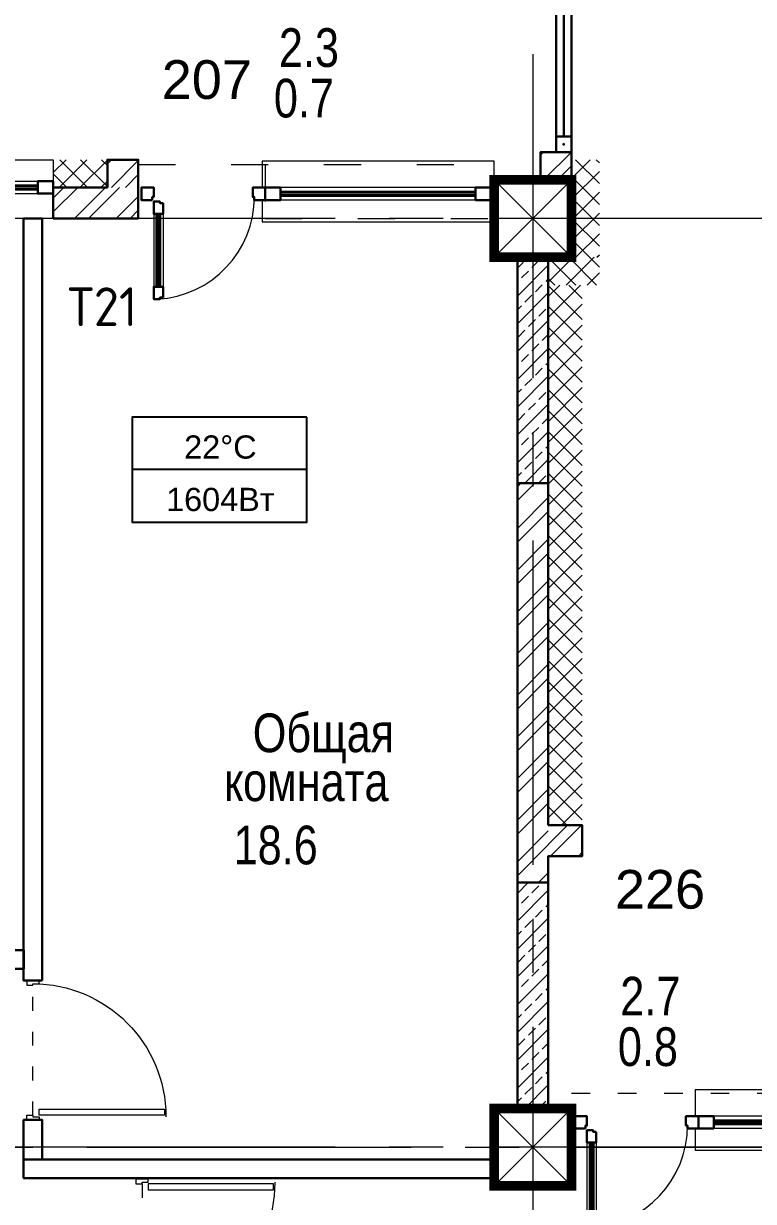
# Model space of a CAD drawing. Header units: millimetres. Extents: x -7566 to 51834, y -19356 to 38606.
# Drawn here: x 35110 to 39828, y 11647 to 19259 of the extents above; entities that cross this region are included whole.
import ezdxf

# ---------------------------------------------------------------- set-up
doc = ezdxf.new("R2010")
doc.units = ezdxf.units.MM
for name, pattern in [('ACAD_ISO03W100', [30, 12, -18]), ('CENTER2', [28.575, 19.05, -3.175, 3.175, -3.175]), ('STROT', [1.7, 0.5, -1.2])]:
    doc.linetypes.add(name, pattern=pattern)
for name, color, linetype, lineweight in [('++++обратка', 5, 'Continuous', 30), ('++ОВ Надписи', 7, 'Continuous', 20), ('STENA', 22, 'Continuous', 50), ('Колонна', 15, 'Continuous', 30), ('Колонны', 7, 'Continuous', 30), ('окна', 150, 'Continuous', 20), ('оси', 6, 'STROT', 9), ('стена', 7, 'Continuous', 53), ('СТЕНЫ', 250, 'Continuous', 35), ('текст', 224, 'Continuous', 25), ('штрих', 252, 'Continuous', 9)]:
    doc.layers.add(name, color=color, linetype=linetype, lineweight=lineweight)
doc.layers.add('DOORS', color=27, linetype='Continuous')
doc.layers.add('ОТОПЛЕНИЕ ТЕСТ', color=7, linetype='Continuous')
doc.layers.get('++++обратка').off()
doc.styles.add('arial', font='arial.ttf')
doc.styles.add('GOST Common_I', font='', dxfattribs={"height": 200})
doc.styles.get("Standard").update_dxf_attribs({"font": 'arial.ttf'})
doc.styles.get('GOST Common_I').set_extended_font_data('GOST Common')

# ---------------------------------------------------------------- blocks, each defined once
blk = doc.blocks.new('OK-002')
at = {"layer": 'окна', "color": 252, "lineweight": 9}
for p, q in [((840, -140), (100, -140)), ((1300, -140), (960, -140)), ((840, -220), (100, -220)), ((1300, -220), (960, -220))]:
    blk.add_line(p, q, dxfattribs=at)
at = {"layer": 'окна', "lineweight": 40}
for p, q in [((840, -170), (100, -170)), ((840, -190), (100, -190)), ((1300, -170), (960, -170)), ((1300, -190), (960, -190))]:
    blk.add_line(p, q, dxfattribs=at)
at = {"layer": 'окна', "color": 252, "lineweight": 30}
for points in [[(0, -220), (100, -220), (100, -140), (0, -140)], [(840, -220), (960, -220), (960, -140), (840, -140)], [(1300, -220), (1400, -220), (1400, -140), (1300, -140)]]:
    blk.add_lwpolyline(points, close=True, dxfattribs=at)
at = {"layer": 'СТЕНЫ', "lineweight": 9, "ltscale": 20}
blk.add_lwpolyline([(0, -0.8), (0, -380), (1400, -380), (1400, -0.8)], close=True, dxfattribs=at)
blk = doc.blocks.new('к')
at = {"lineweight": 0}
for p, q in [((6373750, -182890), (6374150, -183290)), ((6373750, -183290), (6374150, -182890))]:
    blk.add_line(p, q, dxfattribs=at)
at = {"color": 1, "lineweight": 30, "ltscale": 20}
blk.add_lwpolyline([(6373750, -182890), (6374150, -182890), (6374150, -183290), (6373750, -183290)], close=True, dxfattribs=at)
at = {"layer": 'Колонна', "color": 7, "ltscale": 100, "const_width": 50}
blk.add_lwpolyline([(6373750, -182890), (6374150, -182890), (6374150, -183290), (6373750, -183290)], close=True, dxfattribs=at)
blk = doc.blocks.new('б6')
at = {"color": 7, "lineweight": 5, "ltscale": 2}
blk.add_lwpolyline([(745423.2, -82572.9), (744623.2, -82572.8), (744623.2, -82942.9)], dxfattribs=at)
at = {"layer": 'DOORS', "color": 5, "lineweight": 9, "ltscale": 2}
blk.add_arc((744711.2, -82802), 662, 273.15781, 359.93851, dxfattribs=at)
at = {"layer": 'окна', "color": 252, "lineweight": 9}
for p, q in [((745953.2, -82742.9), (745543.2, -82742.9)), ((745953.2, -82822.9), (745543.2, -82822.9)), ((744723.2, -82912.9), (744723.2, -83382.9)), ((744783.2, -82912.9), (744783.2, -83382.9))]:
    blk.add_line(p, q, dxfattribs=at)
at = {"layer": 'окна', "lineweight": 40}
for p, q in [((745953.2, -82772.9), (745543.2, -82772.9)), ((745953.2, -82792.9), (745543.2, -82792.9)), ((744743.2, -83382.9), (744743.2, -82912.9)), ((744763.2, -83382.9), (744763.2, -82912.9))]:
    blk.add_line(p, q, dxfattribs=at)
at = {"layer": 'окна', "color": 252, "lineweight": 30}
for points in [[(744713.2, -82822.9), (744643.2, -82822.9), (744643.2, -82742.9), (744723.2, -82742.9), (744723.2, -82802.9), (744713.2, -82802.9), (744713.2, -82822.9)], [(745373.2, -82822.9), (745443.2, -82822.9), (745443.2, -82742.9), (745363.2, -82742.9), (745363.2, -82802.9), (745373.2, -82802.9), (745373.2, -82822.9)], [(745543.2, -82822.9), (745443.2, -82822.9), (745443.2, -82742.9), (745543.2, -82742.9)], [(745953.2, -82822.9), (746053.2, -82822.9), (746053.2, -82742.9), (745953.2, -82742.9)], [(744783.2, -82842.9), (744783.2, -82912.9), (744723.2, -82912.9), (744723.2, -82832.9), (744763.2, -82832.9), (744763.2, -82842.9), (744783.2, -82842.9)], [(744783.2, -83452.9), (744783.2, -83382.9), (744723.2, -83382.9), (744723.2, -83462.9), (744763.2, -83462.9), (744763.2, -83452.9), (744783.2, -83452.9)]]:
    blk.add_lwpolyline(points, close=True, dxfattribs=at)
at = {"layer": 'СТЕНЫ', "linetype": 'ACAD_ISO03W100', "lineweight": 5, "ltscale": 10}
for p, q in [((744623.2, -82592.9), (746073.2, -82592.9)), ((745443.2, -82942.9), (746073.2, -82942.9))]:
    blk.add_line(p, q, dxfattribs=at)
at = {"layer": 'СТЕНЫ', "color": 251, "lineweight": 9, "ltscale": 20}
blk.add_lwpolyline([(745423.2, -82822.9), (745423.2, -82962.9), (746073.2, -82962.9), (746073.2, -82572.9), (745423.2, -82572.9), (745423.2, -82742.9)], dxfattribs=at)
blk = doc.blocks.new('Окв-0')
at = {"layer": 'DOORS', "color": 5, "lineweight": 9, "ltscale": 2}
blk.add_arc((1332064.4, -525220.4), 662, 273.15781, 359.93851, dxfattribs=at)
at = {"layer": 'окна', "color": 252, "lineweight": 9}
for p, q in [((1334156.3, -525161.2), (1332896.3, -525161.2)), ((1334156.3, -525241.2), (1332896.3, -525241.2)), ((1332076.3, -525331.2), (1332076.3, -525801.2)), ((1332136.3, -525331.2), (1332136.3, -525801.2))]:
    blk.add_line(p, q, dxfattribs=at)
at = {"layer": 'окна', "lineweight": 40}
for p, q in [((1334156.3, -525191.2), (1332896.3, -525191.2)), ((1334156.3, -525211.2), (1332896.3, -525211.2)), ((1332096.3, -525801.2), (1332096.3, -525331.2)), ((1332116.3, -525801.2), (1332116.3, -525331.2))]:
    blk.add_line(p, q, dxfattribs=at)
at = {"layer": 'окна', "color": 252, "lineweight": 30}
for points in [[(1332066.3, -525241.2), (1331996.3, -525241.2), (1331996.3, -525161.2), (1332076.3, -525161.2), (1332076.3, -525221.2), (1332066.3, -525221.2), (1332066.3, -525241.2)], [(1332726.3, -525241.2), (1332796.3, -525241.2), (1332796.3, -525161.2), (1332716.3, -525161.2), (1332716.3, -525221.2), (1332726.3, -525221.2), (1332726.3, -525241.2)], [(1332796.3, -525241.2), (1332896.3, -525241.2), (1332896.3, -525161.2), (1332796.3, -525161.2)], [(1334156.3, -525241.2), (1334256.3, -525241.2), (1334256.3, -525161.2), (1334156.3, -525161.2)], [(1332136.3, -525261.2), (1332136.3, -525331.2), (1332076.3, -525331.2), (1332076.3, -525251.2), (1332116.3, -525251.2), (1332116.3, -525261.2), (1332136.3, -525261.2)], [(1332136.3, -525871.2), (1332136.3, -525801.2), (1332076.3, -525801.2), (1332076.3, -525881.2), (1332116.3, -525881.2), (1332116.3, -525871.2), (1332136.3, -525871.2)]]:
    blk.add_lwpolyline(points, close=True, dxfattribs=at)
at = {"layer": 'СТЕНЫ', "linetype": 'ACAD_ISO03W100', "lineweight": 5, "ltscale": 20}
for p, q in [((1331976.3, -525011.2), (1334276.3, -525011.2)), ((1331976.3, -525011.2), (1331976.3, -525361.2)), ((1332796.3, -525011.2), (1332796.3, -525361.2)), ((1332796.3, -525361.2), (1334276.3, -525361.2))]:
    blk.add_line(p, q, dxfattribs=at)
at = {"layer": 'СТЕНЫ', "color": 251, "lineweight": 9, "ltscale": 20}
blk.add_lwpolyline([(1332776.3, -525241.2), (1332776.3, -525381.2), (1334276.3, -525381.2), (1334276.3, -524991.2), (1332776.3, -524991.2), (1332776.3, -525161.2)], dxfattribs=at)
blk = doc.blocks.new('рараврв')
at = {"color": 150, "lineweight": 30, "ltscale": 20}
blk.add_line((434908.8, 547621.5), (434908.8, 548441.8), dxfattribs=at)
for points in [[(434808.8, 547521.5), (434808.8, 548541.8)], [(434858.8, 547621.5), (434858.8, 548441.8)]]:
    blk.add_lwpolyline(points, dxfattribs=at)
at = {"color": 184, "lineweight": 30, "ltscale": 20}
for points in [[(434808.8, 548441.8), (434808.8, 548541.8), (434908.8, 548541.8), (434908.8, 548441.8), (434808.8, 548441.8)], [(434808.8, 547521.5), (434808.8, 547621.5), (434908.8, 547621.5), (434908.8, 547521.5), (434808.8, 547521.5)], [(434808.8, 547521.5), (434808.8, 547621.5), (434908.8, 547621.5), (434908.8, 547521.5), (434808.8, 547521.5)]]:
    blk.add_lwpolyline(points, dxfattribs=at)
at = {"color": 1, "lineweight": 30}
for p in [(434858.8, 548491.8), (434858.8, 547571.5)]:
    blk.add_point(p, dxfattribs=at)
blk = doc.blocks.new('Dv900')
at = {"color": 5, "linetype": 'ACAD_ISO03W100', "lineweight": 5, "ltscale": 7.5}
blk.add_line((30, 0), (870, 0), dxfattribs=at)
at = {"layer": 'DOORS', "lineweight": 20, "ltscale": 2}
for points in [[(30, 40), (70, 40), (70, 850), (30, 850)], [(20, 40), (0, 40), (0, -40), (30, -40), (30, 0), (20, 0), (20, 40)], [(880, 40), (900, 40), (900, -40), (870, -40), (870, 0), (880, 0), (880, 40)]]:
    blk.add_lwpolyline(points, close=True, dxfattribs=at)
at = {"layer": 'DOORS', "color": 5, "lineweight": 9, "ltscale": 2}
blk.add_arc((20, 0), 860, 0, 90, dxfattribs=at)
blk = doc.blocks.new('89898989')
at = {"layer": 'STENA', "lineweight": 9, "true_color": 0x939598}
h = blk.add_hatch(dxfattribs=at)
h.set_pattern_fill('ANSI33', color=252, scale=20, angle=180)
h.set_pattern_definition([(225, (-1419257.2, 495005.17), (89.802561, -89.802561), []), (225, (-1419347.01, 495005.17), (89.802561, -89.802561), [63.5, -31.75])])
h.paths.add_polyline_path([(-694828.4, 585821.4), (-694628.4, 585821.4), (-694628.4, 587281.4), (-694828.4, 587281.4)])
h = blk.add_hatch(dxfattribs=at)
h.set_pattern_fill('ANSI33', color=252, scale=20, angle=180)
h.set_pattern_definition([(225, (-1419257.2, 490964.73), (89.802561, -89.802561), []), (225, (-1419347.01, 490964.73), (89.802561, -89.802561), [63.5, -31.75])])
h.paths.add_polyline_path([(-694828.4, 581781), (-694628.4, 581781), (-694628.4, 583241), (-694828.4, 583241)])
at = {"layer": 'стена', "lineweight": 9, "true_color": 0x939598}
h = blk.add_hatch(dxfattribs=at)
h.set_pattern_fill('ANSI32', color=252, scale=20, angle=180)
h.set_pattern_definition([(225, (-1129487.18, 40443.63), (134.70384, -134.70384), []), (225, (-1129576.99, 40443.63), (134.70384, -134.70384), [])])
h.paths.add_polyline_path([(-694478.4, 587785.2), (-694678.4, 587785.2), (-694678.4, 587961.4), (-694478.4, 587961.4)])
h = blk.add_hatch(dxfattribs=at)
h.set_pattern_fill('ANSI32', color=252, scale=20, angle=180)
h.set_pattern_definition([(225, (-2079277.35, 508865.32), (134.703842, -134.703842), []), (225, (-2079367.16, 508865.32), (134.703842, -134.703842), [])])
edge = h.paths.add_edge_path()
edge.add_line((-697478.4, 587732.5), (-697278.4, 587732.5))
edge.add_line((-697278.4, 587732.5), (-697278.3, 587911.6))
edge.add_line((-697278.3, 587911.6), (-697478.3, 587911.6))
edge.add_line((-697478.3, 587911.6), (-697478.4, 587745.6))
h = blk.add_hatch(dxfattribs=at)
h.set_pattern_fill('ANSI32', color=252, scale=20, angle=180)
h.set_pattern_definition([(225, (-13582.05, 452744.47), (134.70384, -134.70384), []), (225, (-13671.85, 452744.47), (134.70384, -134.70384), [])])
edge = h.paths.add_edge_path()
edge.add_line((-697828.4, 587732.5), (-697828.4, 587532.5))
edge.add_line((-697828.4, 587532.5), (-697278.4, 587532.5))
edge.add_line((-697278.4, 587532.5), (-697278.4, 587732.5))
edge.add_line((-697278.4, 587732.5), (-697853.4, 587732.5))
h = blk.add_hatch(dxfattribs=at)
h.set_pattern_fill('ANSI32', color=252, scale=20)
h.set_pattern_definition([(45, (-2788306.87, 1170964.3), (-134.703842, 134.703842), []), (45, (-2788217.07, 1170964.3), (-134.703842, 134.703842), [])])
h.paths.add_polyline_path([(-694828.4, 583241), (-694628.4, 583241), (-694628.4, 585821.4), (-694828.4, 585821.4)])
h = blk.add_hatch(dxfattribs=at)
h.set_pattern_fill('ANSI32', color=252, scale=20)
h.set_pattern_definition([(45, (-2079302.39, 508865.32), (-134.703842, 134.703842), []), (45, (-2079212.59, 508865.32), (-134.703842, 134.703842), [])])
h.paths.add_polyline_path([(-694628.4, 583411.4), (-694628.4, 583611.4), (-694408.4, 583611.4), (-694408.4, 583411.4)])
at = {"layer": 'штрих', "lineweight": 5, "ltscale": 20, "true_color": 0x939598}
h = blk.add_hatch(dxfattribs=at)
h.set_pattern_fill('ANSI37', color=252, scale=30)
h.set_pattern_definition([(45, (-1444289.97, 660289.62), (-67.351921, 67.351921), []), (135, (-1444289.97, 660289.62), (-67.351921, -67.351921), [])])
h.paths.add_polyline_path([(-697478.4, 587731.8), (-697828.4, 587731.8), (-697828.4, 587911.8), (-697478.4, 587911.8)])
h = blk.add_hatch(dxfattribs=at)
h.set_pattern_fill('ANSI37', color=252, scale=30, angle=90)
h.set_pattern_definition([(135, (-805936.16, -126542.74), (-67.351921, -67.351921), []), (225, (-805936.16, -126542.74), (67.351921, -67.351921), [])])
edge = h.paths.add_edge_path()
edge.add_line((-694478.4, 587911.4), (-694298.4, 587911.4))
edge.add_line((-694298.4, 587911.4), (-694298.3, 587343.9))
edge.add_line((-694298.3, 587281.4), (-694478.3, 587281.4))
edge.add_line((-694478.3, 587281.4), (-694478.4, 587718.9))
h = blk.add_hatch(dxfattribs=at)
h.set_pattern_fill('ANSI37', color=252, scale=30, angle=180)
h.set_pattern_definition([(225, (-19341.71, 514723.63), (67.351921, -67.351921), []), (315, (-19341.71, 514723.63), (67.351921, 67.351921), [])])
h.paths.add_polyline_path([(-694298.3, 587281.4), (-694298.3, 587101.5), (-694628.4, 587101.4), (-694628.4, 587281.4)])
h = blk.add_hatch(dxfattribs=at)
h.set_pattern_fill('ANSI37', color=252, scale=30, angle=90)
h.set_pattern_definition([(135, (-805786.16, -126872.13), (-67.351921, -67.351921), []), (225, (-805786.16, -126872.13), (67.351921, -67.351921), [])])
edge = h.paths.add_edge_path()
edge.add_line((-694408.4, 583611.4), (-694628.3, 583611.4))
edge.add_line((-694628.3, 583611.4), (-694628.4, 587101.4))
edge.add_line((-694628.3, 587101.4), (-694528.3, 587101.4))
edge.add_line((-694528.3, 587101.4), (-694528.3, 587101.2))
edge.add_line((-694528.3, 587101.2), (-694408.3, 587101.7))
edge.add_line((-694408.3, 587101.7), (-694408.4, 583611.4))
at = {"layer": 'STENA', "color": 252, "lineweight": 30, "true_color": 0x939598}
for points in [[(-694828.4, 587281.4), (-694828.4, 585821.4), (-694628.4, 585821.4), (-694628.4, 587281.4)], [(-694828.4, 583241), (-694828.4, 581781), (-694628.4, 581781), (-694628.4, 583241)]]:
    blk.add_lwpolyline(points, close=True, dxfattribs=at)
at = {"layer": 'оси', "color": 252, "linetype": 'CENTER2', "lineweight": 13, "ltscale": 110, "true_color": 0x939598}
for points in [[(-694728.4, 588594.9), (-694728.4, 566425.5)], [(-689719.5, 587531.4), (-737232.7, 587533)], [(-689719.5, 581531), (-737232.5, 581532.6)], [(-689719.5, 581531), (-736078.1, 581532.5)]]:
    blk.add_lwpolyline(points, dxfattribs=at)
at = {"layer": 'стена', "color": 252, "lineweight": 30, "true_color": 0x939598}
for points in [[(-697478.4, 587732.5), (-697828.4, 587732.5), (-697828.4, 587532.5), (-697278.4, 587532.5), (-697278.3, 587911.6), (-697478.4, 587911.8), (-697478.4, 587731.8)], [(-694628.4, 585821.4), (-694828.4, 585821.4), (-694828.4, 583241)], [(-694628.4, 583611.4), (-694628.5, 585821.4)], [(-694628.4, 583411.4), (-694628.4, 583411.4), (-694408.4, 583411.4), (-694408.4, 583611.4), (-694628.4, 583611.4)], [(-694628.4, 583241), (-694628.4, 583241), (-694628.4, 583411.4)]]:
    blk.add_lwpolyline(points, dxfattribs=at)
at = {"layer": 'СТЕНЫ', "color": 252, "lineweight": 30, "true_color": 0x939598}
for points in [[(-694478.4, 587785.2), (-694678.4, 587785.2), (-694678.4, 587961.4), (-694478.4, 587961.4)], [(-697899.4, 582606.9), (-697899.4, 587531.3), (-698019.4, 587531.3), (-698019.4, 582606.9)], [(-698018.9, 582683), (-698018.9, 582803), (-698117.8, 582803), (-698117.8, 582683)], [(-697899.6, 581450.5), (-697899.6, 581706.9), (-698019.6, 581706.9), (-698019.6, 581450.5)], [(-694978.4, 581330.5), (-694978.4, 581450.5), (-698019.4, 581450.5), (-698019.4, 581330.5)]]:
    blk.add_lwpolyline(points, close=True, dxfattribs=at)
at = {"color": 252, "true_color": 0x939598}
blk.add_blockref('Окв-0', (-2029254.7, 1112892.6), dxfattribs=at)
at = {"color": 252, "lineweight": 30, "true_color": 0x939598}
blk.add_blockref('б6', (-1439101.5, 664473.5), dxfattribs=at)
at = {"layer": 'DOORS', "color": 252, "true_color": 0x939598, "xscale": -1, "rotation": 270}
blk.add_blockref('Dv900', (-697959.6, 581706.9), dxfattribs=at)
at = {"layer": 'DOORS', "color": 252, "true_color": 0x939598, "rotation": 270}
blk.add_blockref('Dv900', (-697253.8, 581324.4), dxfattribs=at)
at = {"layer": 'Колонны', "color": 252, "lineweight": -2, "true_color": 0x939598, "xscale": 1.25, "yscale": 1.25, "zscale": 1.25, "rotation": 270}
for p in [(-465865.9, 8554968.9), (-465865.9, 8548968.5)]:
    blk.add_blockref('к', p, dxfattribs=at)
at = {"layer": 'СТЕНЫ', "color": 252, "lineweight": 30, "true_color": 0x939598, "xscale": -1}
blk.add_blockref('рараврв', (-259669.6, 40439.9), dxfattribs=at)
at = {"layer": 'СТЕНЫ', "color": 252, "ltscale": 20, "true_color": 0x939598, "xscale": -1, "rotation": 359.9988311076934}
blk.add_blockref('OK-002', (-697828.4, 587912.5), dxfattribs=at)
at = {"layer": 'текст', "color": 252, "true_color": 0x939598, "style": 'arial', "width": 0.8}
for s, rotation, p in [('2.3', 0.00011, (-696369.6, 588511.4)), ('0.7', 0.00011, (-696401.9, 588184.8)), ('Общая', 0.00011, (-696538.6, 584083.3)), ('комната', 0.00011, (-696723.7, 583766.9)), ('18.6', 359.99989, (-696662.1, 583358.3)), ('2.7', 0.00011, (-694163.1, 582381.7)), ('0.8', 0.00011, (-694178.6, 582055.1))]:
    blk.add_text(s, height=250, rotation=rotation, dxfattribs=at).set_placement(p)
at = {"layer": 'текст', "color": 252, "true_color": 0x939598, "style": 'arial'}
for s, p in [('207', (-697126.7, 588304.7)), ('226', (-694197.4, 583072))]:
    blk.add_text(s, height=250, rotation=0.00011, dxfattribs=at).set_placement(p)

msp = doc.modelspace()

# ---------------------------------------------------------------- linework, layer by layer
at = {"layer": 'оси', "color": 1, "linetype": 'CENTER2', "lineweight": 13, "ltscale": 110}
msp.add_lwpolyline([(-2200.1, 11998.1), (44546.6, 11998.1)], dxfattribs=at)
at = {"layer": 'ОТОПЛЕНИЕ ТЕСТ'}
msp.add_line((36941.5, 16376), (35811.6, 16376.1), dxfattribs=at)
msp.add_lwpolyline([(36941.5, 16714.8), (35811.6, 16714.9), (35811.6, 16037.4), (36941.5, 16037.3)], close=True, dxfattribs=at)

# ---------------------------------------------------------------- block references
at = {"layer": '++++обратка'}
msp.add_blockref('89898989', (733129.8, -569532.9), dxfattribs=at)

# ---------------------------------------------------------------- texts
at = {"layer": '++ОВ Надписи', "ltscale": 5, "insert": (35620.2, 17304.1), "char_height": 250, "width": 2075.748, "attachment_point": 8, "line_spacing_factor": 1.022761, "style": 'GOST Common_I'}
msp.add_mtext('Т21', dxfattribs=at)
at = {"layer": 'ОТОПЛЕНИЕ ТЕСТ', "insert": (36616.1, 16597.3), "char_height": 150, "attachment_point": 3, "rotation": 359.99486}
msp.add_mtext_dynamic_manual_height_columns('22%%DС', width=1129.929, gutter_width=12.5, heights=[0], dxfattribs=at)
at = {"layer": 'ОТОПЛЕНИЕ ТЕСТ', "color": 1, "insert": (36732.7, 16258.6), "char_height": 150, "attachment_point": 3, "rotation": 359.99486}
msp.add_mtext_dynamic_manual_height_columns('1604Вт', width=1129.929, gutter_width=12.5, heights=[0], dxfattribs=at)

doc.saveas('drawing.dxf')
